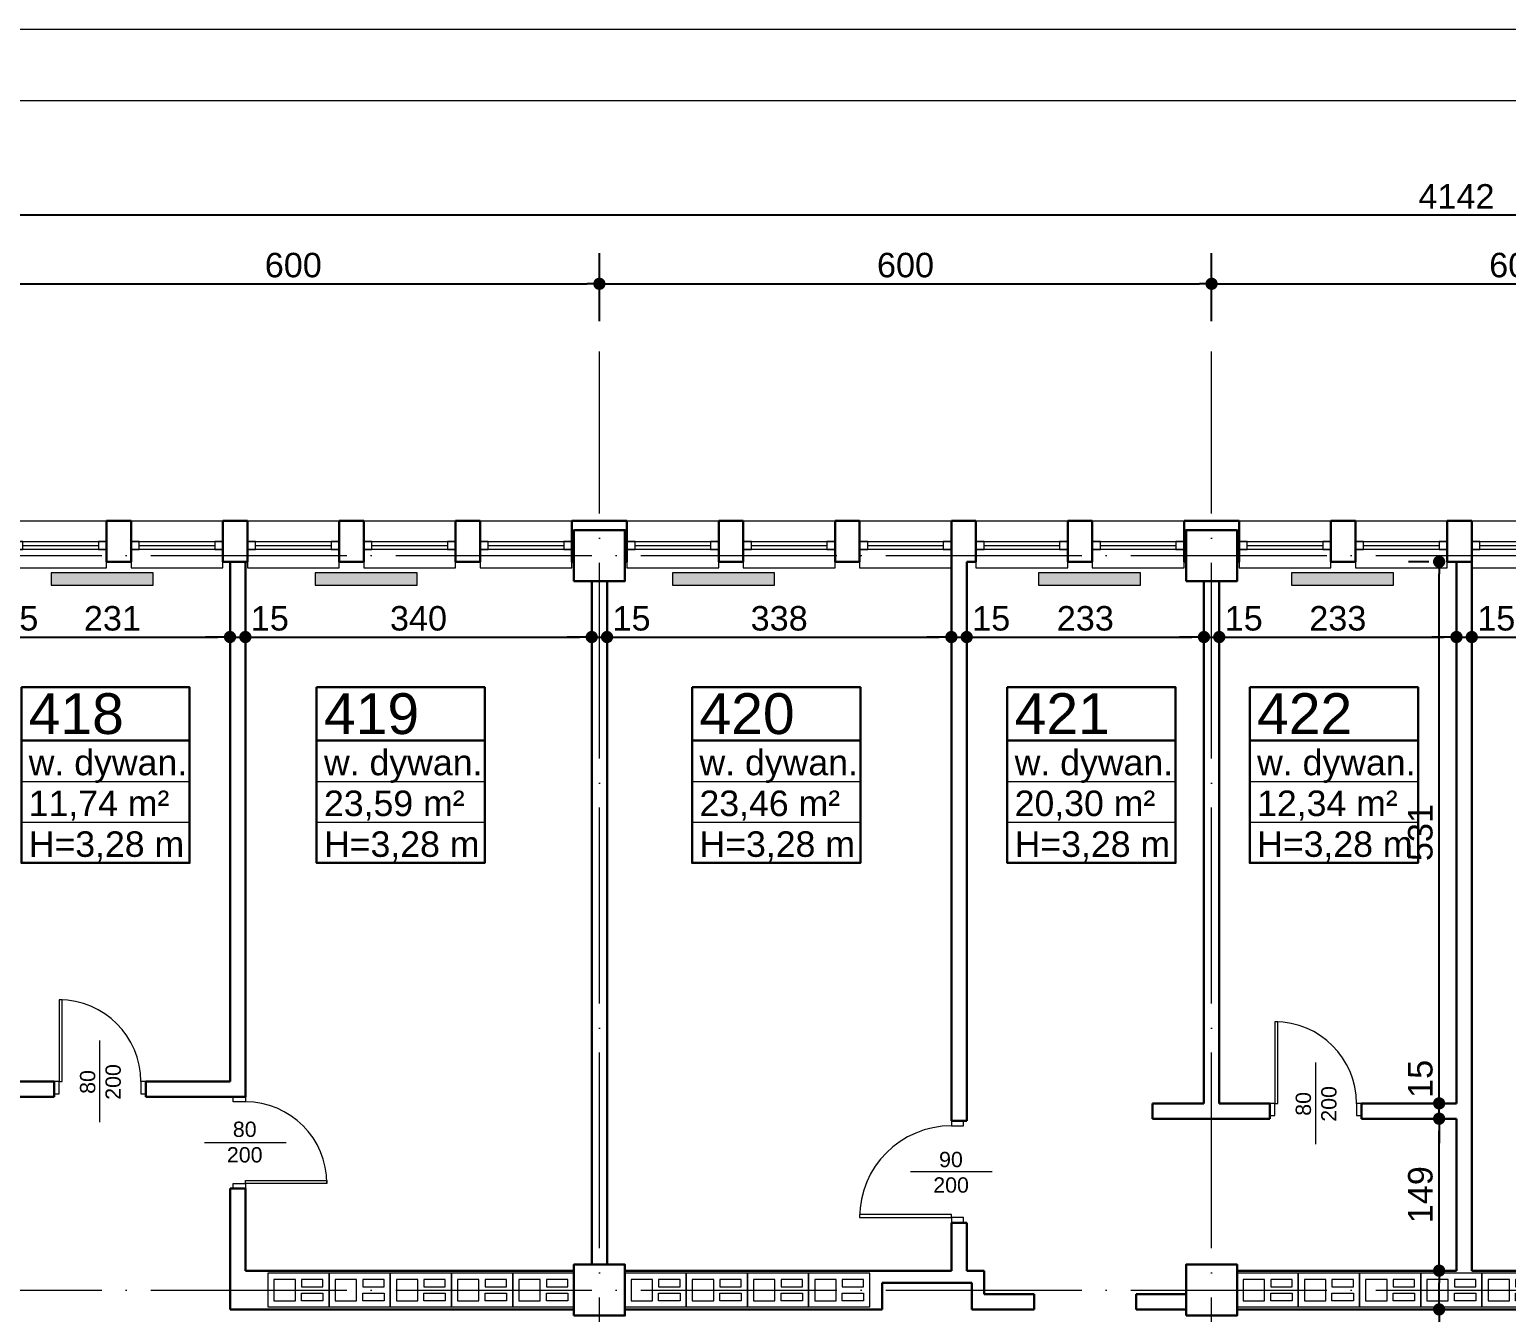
# Model space of a CAD drawing. Header units: millimetres. Extents: x 54 to 8480, y -22812 to 17434.
# Drawn here: x 2274 to 3722, y 7117 to 8374 of the extents above; entities that cross this region are included whole.
import ezdxf

# ---------------------------------------------------------------- set-up
doc = ezdxf.new("R2010")
doc.units = ezdxf.units.MM
doc.linetypes.add('ACAD_ISO04W100', pattern=[30, 24, -3, 0, -3])
doc.layers.add('grzejniki', color=104, linetype='Continuous')
doc.layers.add('TABELKI PO UWAGACH', color=5, linetype='Continuous')
for name, color, linetype, lineweight in [('osie', 132, 'ACAD_ISO04W100', 0), ('PLATFORMA', 7, 'Continuous', 0), ('STOLARKA', 97, 'Continuous', 0), ('tabelki', 151, 'Continuous', 0), ('wymiary', 150, 'Continuous', 0)]:
    doc.layers.add(name, color=color, linetype=linetype, lineweight=lineweight)
doc.styles.get("Standard").update_dxf_attribs({"font": 'arial.ttf'})
doc.dimstyles.new('ISO-25', dxfattribs={"dimtxt": 24, "dimasz": 12, "dimexe": 30, "dimexo": 30, "dimgap": 6, "dimtad": 1, "dimdec": 0, "dimtxsty": 'Standard', "dimblk": 'DOT', "dimcen": 2.5, "dimadec": 0, "dimazin": 0, "dimtfac": 1, "dimtdec": 0, "dimtmove": 0, "dimatfit": 3, "dimldrblk": 'DOT', "dimfxl": 1, "dimarcsym": 0})

# ---------------------------------------------------------------- blocks, each defined once
blk = doc.blocks.new('A$C13771EA7')
at = {"color": 132, "linetype": 'ACAD_ISO04W100', "lineweight": 0, "ltscale": 8}
for p, q in [((1231, -2874), (1231, 166)), ((1831, -2874), (1831, 166)), ((-169, -34), (4311, -34)), ((-169, -754), (4311, -754))]:
    blk.add_line(p, q, dxfattribs=at)
blk = doc.blocks.new('A$C4DC22848')
at = {"layer": 'STOLARKA', "lineweight": 0}
for p, q in [((0, 0), (90, 0)), ((8, -24), (82, -24)), ((0, -40), (0, -46)), ((90, -46), (90, -40)), ((0, -46), (90, -46))]:
    blk.add_line(p, q, dxfattribs=at)
for points in [[(0, -20), (90, -20), (90, -28), (0, -28)], [(0, -28), (8, -28), (8, -20), (0, -20)], [(82, -28), (90, -28), (90, -20), (82, -20)]]:
    blk.add_lwpolyline(points, close=True, dxfattribs=at)
blk = doc.blocks.new('A$C1D836454')
at = {"color": 82, "lineweight": 0}
for points in [[(0, -16.5), (60, -16.5), (60, 16.5), (0, 16.5)], [(6, -10.5), (27, -10.5), (27, 10.5), (6, 10.5)], [(33, 3), (54, 3), (54, 10.5), (33, 10.5)], [(33, -3), (54, -3), (54, -10.5), (33, -10.5)]]:
    blk.add_lwpolyline(points, close=True, dxfattribs=at)
blk = doc.blocks.new('_Dot')
at = {"color": 0, "linetype": 'ByBlock', "lineweight": -2}
blk.add_line((-0.5, 0), (-1, 0), dxfattribs=at)
at = {"color": 0, "linetype": 'ByBlock', "lineweight": 0, "const_width": 0.5}
blk.add_lwpolyline([(-0.25, 0, 1), (0.25, 0, 1)], format="xyb", close=True, dxfattribs=at)
blk = doc.blocks.new('*D90')
at = {"layer": 'Defpoints', "color": 0, "linetype": 'Continuous', "lineweight": 0}
for p in [(2832.6, 8125.2), (2232.6, 8058.7), (2832.6, 8058.7)]:
    blk.add_point(p, dxfattribs=at)
at = {"layer": 'wymiary', "color": 0, "linetype": 'Continuous', "lineweight": -2}
for p, q in [((2232.6, 8088.7), (2232.6, 8155.2)), ((2832.6, 8088.7), (2832.6, 8155.2)), ((2244.6, 8125.2), (2820.6, 8125.2))]:
    blk.add_line(p, q, dxfattribs=at)
at = {"layer": 'wymiary', "color": 0, "linetype": 'Continuous', "lineweight": -2, "xscale": 12, "yscale": 12, "zscale": 12, "rotation": 180}
blk.add_blockref('_Dot', (2232.6, 8125.2), dxfattribs=at)
at = {"layer": 'wymiary', "color": 0, "linetype": 'Continuous', "lineweight": -2, "xscale": 12, "yscale": 12, "zscale": 12}
blk.add_blockref('_Dot', (2832.6, 8125.2), dxfattribs=at)
at = {"layer": 'wymiary', "color": 0, "linetype": 'Continuous', "lineweight": 0, "insert": (2532.6, 8143.4), "char_height": 24, "attachment_point": 5}
blk.add_mtext('600', dxfattribs=at)
blk = doc.blocks.new('*D91')
at = {"layer": 'Defpoints', "color": 0, "linetype": 'Continuous', "lineweight": 0}
for p in [(3432.6, 8125.2), (2832.6, 8058.7), (3432.6, 8058.7)]:
    blk.add_point(p, dxfattribs=at)
at = {"layer": 'wymiary', "color": 0, "linetype": 'Continuous', "lineweight": -2}
for p, q in [((2832.6, 8088.7), (2832.6, 8155.2)), ((3432.6, 8088.7), (3432.6, 8155.2)), ((2844.6, 8125.2), (3420.6, 8125.2))]:
    blk.add_line(p, q, dxfattribs=at)
at = {"layer": 'wymiary', "color": 0, "linetype": 'Continuous', "lineweight": -2, "xscale": 12, "yscale": 12, "zscale": 12, "rotation": 180}
blk.add_blockref('_Dot', (2832.6, 8125.2), dxfattribs=at)
at = {"layer": 'wymiary', "color": 0, "linetype": 'Continuous', "lineweight": -2, "xscale": 12, "yscale": 12, "zscale": 12}
blk.add_blockref('_Dot', (3432.6, 8125.2), dxfattribs=at)
at = {"layer": 'wymiary', "color": 0, "linetype": 'Continuous', "lineweight": 0, "insert": (3132.6, 8143.4), "char_height": 24, "attachment_point": 5}
blk.add_mtext('600', dxfattribs=at)
blk = doc.blocks.new('*D92')
at = {"layer": 'Defpoints', "color": 0, "linetype": 'Continuous', "lineweight": 0}
for p in [(4032.6, 8125.2), (3432.6, 8058.7), (4032.6, 8058.7)]:
    blk.add_point(p, dxfattribs=at)
at = {"layer": 'wymiary', "color": 0, "linetype": 'Continuous', "lineweight": -2}
for p, q in [((3432.6, 8088.7), (3432.6, 8155.2)), ((4032.6, 8088.7), (4032.6, 8155.2)), ((3444.6, 8125.2), (4020.6, 8125.2))]:
    blk.add_line(p, q, dxfattribs=at)
at = {"layer": 'wymiary', "color": 0, "linetype": 'Continuous', "lineweight": -2, "xscale": 12, "yscale": 12, "zscale": 12, "rotation": 180}
blk.add_blockref('_Dot', (3432.6, 8125.2), dxfattribs=at)
at = {"layer": 'wymiary', "color": 0, "linetype": 'Continuous', "lineweight": -2, "xscale": 12, "yscale": 12, "zscale": 12}
blk.add_blockref('_Dot', (4032.6, 8125.2), dxfattribs=at)
at = {"layer": 'wymiary', "color": 0, "linetype": 'Continuous', "lineweight": 0, "insert": (3732.6, 8143.4), "char_height": 24, "attachment_point": 5}
blk.add_mtext('600', dxfattribs=at)
blk = doc.blocks.new('*D87')
at = {"layer": 'Defpoints', "color": 0, "linetype": 'Continuous', "lineweight": 0}
for p in [(5743.6, 8192.8), (1601.6, 7892.7), (5743.6, 7892.7)]:
    blk.add_point(p, dxfattribs=at)
at = {"layer": 'wymiary', "color": 0, "linetype": 'Continuous', "lineweight": -2}
for p, q in [((1601.6, 7922.7), (1601.6, 8222.8)), ((5743.6, 7922.7), (5743.6, 8222.8)), ((1613.6, 8192.8), (5731.6, 8192.8))]:
    blk.add_line(p, q, dxfattribs=at)
at = {"layer": 'wymiary', "color": 0, "linetype": 'Continuous', "lineweight": -2, "xscale": 12, "yscale": 12, "zscale": 12, "rotation": 180}
blk.add_blockref('_Dot', (1601.6, 8192.8), dxfattribs=at)
at = {"layer": 'wymiary', "color": 0, "linetype": 'Continuous', "lineweight": -2, "xscale": 12, "yscale": 12, "zscale": 12}
blk.add_blockref('_Dot', (5743.6, 8192.8), dxfattribs=at)
at = {"layer": 'wymiary', "color": 0, "linetype": 'Continuous', "lineweight": 0, "insert": (3672.6, 8210.9), "char_height": 24, "attachment_point": 5}
blk.add_mtext('4142', dxfattribs=at)
blk = doc.blocks.new('*D328')
at = {"layer": 'Defpoints', "color": 0, "linetype": 'Continuous', "lineweight": 0}
for p in [(2225.1, 7833.7), (2240.1, 7833.7), (2240.1, 7778.9)]:
    blk.add_point(p, dxfattribs=at)
at = {"layer": 'wymiary', "color": 0, "linetype": 'Continuous', "lineweight": -2}
for p, q in [((2225.1, 7803.7), (2225.1, 7748.9)), ((2240.1, 7803.7), (2240.1, 7748.9)), ((2213.1, 7778.9), (2201.1, 7778.9)), ((2225.1, 7778.9), (2240.1, 7778.9)), ((2252.1, 7778.9), (2264.1, 7778.9))]:
    blk.add_line(p, q, dxfattribs=at)
at = {"layer": 'wymiary', "color": 0, "linetype": 'Continuous', "lineweight": -2, "xscale": 12, "yscale": 12, "zscale": 12}
blk.add_blockref('_Dot', (2225.1, 7778.9), dxfattribs=at)
at = {"layer": 'wymiary', "color": 0, "linetype": 'Continuous', "lineweight": -2, "xscale": 12, "yscale": 12, "zscale": 12, "rotation": 180}
blk.add_blockref('_Dot', (2240.1, 7778.9), dxfattribs=at)
at = {"layer": 'wymiary', "color": 0, "linetype": 'Continuous', "lineweight": 0, "insert": (2264.1, 7797.1), "char_height": 24, "attachment_point": 5}
blk.add_mtext('15', dxfattribs=at)
blk = doc.blocks.new('*D329')
at = {"layer": 'Defpoints', "color": 0, "linetype": 'Continuous', "lineweight": 0}
for p in [(2470.6, 7852.7), (2240.1, 7833.7), (2470.6, 7778.9)]:
    blk.add_point(p, dxfattribs=at)
at = {"layer": 'wymiary', "color": 0, "linetype": 'Continuous', "lineweight": -2}
for p, q in [((2470.6, 7822.7), (2470.6, 7748.9)), ((2240.1, 7803.7), (2240.1, 7748.9)), ((2252.1, 7778.9), (2458.6, 7778.9))]:
    blk.add_line(p, q, dxfattribs=at)
at = {"layer": 'wymiary', "color": 0, "linetype": 'Continuous', "lineweight": -2, "xscale": 12, "yscale": 12, "zscale": 12, "rotation": 180}
blk.add_blockref('_Dot', (2240.1, 7778.9), dxfattribs=at)
at = {"layer": 'wymiary', "color": 0, "linetype": 'Continuous', "lineweight": -2, "xscale": 12, "yscale": 12, "zscale": 12}
blk.add_blockref('_Dot', (2470.6, 7778.9), dxfattribs=at)
at = {"layer": 'wymiary', "color": 0, "linetype": 'Continuous', "lineweight": 0, "insert": (2355.3, 7797.1), "char_height": 24, "attachment_point": 5}
blk.add_mtext('231', dxfattribs=at)
blk = doc.blocks.new('*D330')
at = {"layer": 'Defpoints', "color": 0, "linetype": 'Continuous', "lineweight": 0}
for p in [(2470.6, 7852.7), (2485.6, 7852.7), (2485.6, 7778.9)]:
    blk.add_point(p, dxfattribs=at)
at = {"layer": 'wymiary', "color": 0, "linetype": 'Continuous', "lineweight": -2}
for p, q in [((2470.6, 7822.7), (2470.6, 7748.9)), ((2485.6, 7822.7), (2485.6, 7748.9)), ((2458.6, 7778.9), (2446.6, 7778.9)), ((2470.6, 7778.9), (2485.6, 7778.9)), ((2497.6, 7778.9), (2509.6, 7778.9))]:
    blk.add_line(p, q, dxfattribs=at)
at = {"layer": 'wymiary', "color": 0, "linetype": 'Continuous', "lineweight": -2, "xscale": 12, "yscale": 12, "zscale": 12}
blk.add_blockref('_Dot', (2470.6, 7778.9), dxfattribs=at)
at = {"layer": 'wymiary', "color": 0, "linetype": 'Continuous', "lineweight": -2, "xscale": 12, "yscale": 12, "zscale": 12, "rotation": 180}
blk.add_blockref('_Dot', (2485.6, 7778.9), dxfattribs=at)
at = {"layer": 'wymiary', "color": 0, "linetype": 'Continuous', "lineweight": 0, "insert": (2509.6, 7797.1), "char_height": 24, "attachment_point": 5}
blk.add_mtext('15', dxfattribs=at)
blk = doc.blocks.new('*D331')
at = {"layer": 'Defpoints', "color": 0, "linetype": 'Continuous', "lineweight": 0}
for p in [(2485.6, 7852.7), (2825.1, 7833.7), (2825.1, 7778.9)]:
    blk.add_point(p, dxfattribs=at)
at = {"layer": 'wymiary', "color": 0, "linetype": 'Continuous', "lineweight": -2}
for p, q in [((2485.6, 7822.7), (2485.6, 7748.9)), ((2825.1, 7803.7), (2825.1, 7748.9)), ((2497.6, 7778.9), (2813.1, 7778.9))]:
    blk.add_line(p, q, dxfattribs=at)
at = {"layer": 'wymiary', "color": 0, "linetype": 'Continuous', "lineweight": -2, "xscale": 12, "yscale": 12, "zscale": 12, "rotation": 180}
blk.add_blockref('_Dot', (2485.6, 7778.9), dxfattribs=at)
at = {"layer": 'wymiary', "color": 0, "linetype": 'Continuous', "lineweight": -2, "xscale": 12, "yscale": 12, "zscale": 12}
blk.add_blockref('_Dot', (2825.1, 7778.9), dxfattribs=at)
at = {"layer": 'wymiary', "color": 0, "linetype": 'Continuous', "lineweight": 0, "insert": (2655.3, 7797.1), "char_height": 24, "attachment_point": 5}
blk.add_mtext('340', dxfattribs=at)
blk = doc.blocks.new('*D332')
at = {"layer": 'Defpoints', "color": 0, "linetype": 'Continuous', "lineweight": 0}
for p in [(2825.1, 7833.7), (2840.1, 7833.7), (2840.1, 7778.9)]:
    blk.add_point(p, dxfattribs=at)
at = {"layer": 'wymiary', "color": 0, "linetype": 'Continuous', "lineweight": -2}
for p, q in [((2825.1, 7803.7), (2825.1, 7748.9)), ((2840.1, 7803.7), (2840.1, 7748.9)), ((2813.1, 7778.9), (2801.1, 7778.9)), ((2825.1, 7778.9), (2840.1, 7778.9)), ((2852.1, 7778.9), (2864.1, 7778.9))]:
    blk.add_line(p, q, dxfattribs=at)
at = {"layer": 'wymiary', "color": 0, "linetype": 'Continuous', "lineweight": -2, "xscale": 12, "yscale": 12, "zscale": 12}
blk.add_blockref('_Dot', (2825.1, 7778.9), dxfattribs=at)
at = {"layer": 'wymiary', "color": 0, "linetype": 'Continuous', "lineweight": -2, "xscale": 12, "yscale": 12, "zscale": 12, "rotation": 180}
blk.add_blockref('_Dot', (2840.1, 7778.9), dxfattribs=at)
at = {"layer": 'wymiary', "color": 0, "linetype": 'Continuous', "lineweight": 0, "insert": (2864.1, 7797.1), "char_height": 24, "attachment_point": 5}
blk.add_mtext('15', dxfattribs=at)
blk = doc.blocks.new('*D333')
at = {"layer": 'Defpoints', "color": 0, "linetype": 'Continuous', "lineweight": 0}
for p in [(3177.6, 7846.7), (2840.1, 7833.7), (3177.6, 7778.9)]:
    blk.add_point(p, dxfattribs=at)
at = {"layer": 'wymiary', "color": 0, "linetype": 'Continuous', "lineweight": -2}
for p, q in [((3177.6, 7816.7), (3177.6, 7748.9)), ((2840.1, 7803.7), (2840.1, 7748.9)), ((2852.1, 7778.9), (3165.6, 7778.9))]:
    blk.add_line(p, q, dxfattribs=at)
at = {"layer": 'wymiary', "color": 0, "linetype": 'Continuous', "lineweight": -2, "xscale": 12, "yscale": 12, "zscale": 12, "rotation": 180}
blk.add_blockref('_Dot', (2840.1, 7778.9), dxfattribs=at)
at = {"layer": 'wymiary', "color": 0, "linetype": 'Continuous', "lineweight": -2, "xscale": 12, "yscale": 12, "zscale": 12}
blk.add_blockref('_Dot', (3177.6, 7778.9), dxfattribs=at)
at = {"layer": 'wymiary', "color": 0, "linetype": 'Continuous', "lineweight": 0, "insert": (3008.8, 7797.1), "char_height": 24, "attachment_point": 5}
blk.add_mtext('338', dxfattribs=at)
blk = doc.blocks.new('*D334')
at = {"layer": 'Defpoints', "color": 0, "linetype": 'Continuous', "lineweight": 0}
for p in [(3177.6, 7846.7), (3192.6, 7852.7), (3192.6, 7778.9)]:
    blk.add_point(p, dxfattribs=at)
at = {"layer": 'wymiary', "color": 0, "linetype": 'Continuous', "lineweight": -2}
for p, q in [((3177.6, 7816.7), (3177.6, 7748.9)), ((3192.6, 7822.7), (3192.6, 7748.9)), ((3165.6, 7778.9), (3153.6, 7778.9)), ((3177.6, 7778.9), (3192.6, 7778.9)), ((3204.6, 7778.9), (3216.6, 7778.9))]:
    blk.add_line(p, q, dxfattribs=at)
at = {"layer": 'wymiary', "color": 0, "linetype": 'Continuous', "lineweight": -2, "xscale": 12, "yscale": 12, "zscale": 12}
blk.add_blockref('_Dot', (3177.6, 7778.9), dxfattribs=at)
at = {"layer": 'wymiary', "color": 0, "linetype": 'Continuous', "lineweight": -2, "xscale": 12, "yscale": 12, "zscale": 12, "rotation": 180}
blk.add_blockref('_Dot', (3192.6, 7778.9), dxfattribs=at)
at = {"layer": 'wymiary', "color": 0, "linetype": 'Continuous', "lineweight": 0, "insert": (3216.6, 7797.1), "char_height": 24, "attachment_point": 5}
blk.add_mtext('15', dxfattribs=at)
blk = doc.blocks.new('*D335')
at = {"layer": 'Defpoints', "color": 0, "linetype": 'Continuous', "lineweight": 0}
for p in [(3192.6, 7852.7), (3425.1, 7833.7), (3425.1, 7778.9)]:
    blk.add_point(p, dxfattribs=at)
at = {"layer": 'wymiary', "color": 0, "linetype": 'Continuous', "lineweight": -2}
for p, q in [((3192.6, 7822.7), (3192.6, 7748.9)), ((3425.1, 7803.7), (3425.1, 7748.9)), ((3204.6, 7778.9), (3413.1, 7778.9))]:
    blk.add_line(p, q, dxfattribs=at)
at = {"layer": 'wymiary', "color": 0, "linetype": 'Continuous', "lineweight": -2, "xscale": 12, "yscale": 12, "zscale": 12, "rotation": 180}
blk.add_blockref('_Dot', (3192.6, 7778.9), dxfattribs=at)
at = {"layer": 'wymiary', "color": 0, "linetype": 'Continuous', "lineweight": -2, "xscale": 12, "yscale": 12, "zscale": 12}
blk.add_blockref('_Dot', (3425.1, 7778.9), dxfattribs=at)
at = {"layer": 'wymiary', "color": 0, "linetype": 'Continuous', "lineweight": 0, "insert": (3308.8, 7797.1), "char_height": 24, "attachment_point": 5}
blk.add_mtext('233', dxfattribs=at)
blk = doc.blocks.new('*D336')
at = {"layer": 'Defpoints', "color": 0, "linetype": 'Continuous', "lineweight": 0}
for p in [(3425.1, 7833.7), (3440.1, 7833.7), (3440.1, 7778.9)]:
    blk.add_point(p, dxfattribs=at)
at = {"layer": 'wymiary', "color": 0, "linetype": 'Continuous', "lineweight": -2}
for p, q in [((3425.1, 7803.7), (3425.1, 7748.9)), ((3440.1, 7803.7), (3440.1, 7748.9)), ((3413.1, 7778.9), (3401.1, 7778.9)), ((3425.1, 7778.9), (3440.1, 7778.9)), ((3452.1, 7778.9), (3464.1, 7778.9))]:
    blk.add_line(p, q, dxfattribs=at)
at = {"layer": 'wymiary', "color": 0, "linetype": 'Continuous', "lineweight": -2, "xscale": 12, "yscale": 12, "zscale": 12}
blk.add_blockref('_Dot', (3425.1, 7778.9), dxfattribs=at)
at = {"layer": 'wymiary', "color": 0, "linetype": 'Continuous', "lineweight": -2, "xscale": 12, "yscale": 12, "zscale": 12, "rotation": 180}
blk.add_blockref('_Dot', (3440.1, 7778.9), dxfattribs=at)
at = {"layer": 'wymiary', "color": 0, "linetype": 'Continuous', "lineweight": 0, "insert": (3464.1, 7797.1), "char_height": 24, "attachment_point": 5}
blk.add_mtext('15', dxfattribs=at)
blk = doc.blocks.new('*D337')
at = {"layer": 'Defpoints', "color": 0, "linetype": 'Continuous', "lineweight": 0}
for p in [(3672.6, 7852.7), (3440.1, 7833.7), (3672.6, 7778.9)]:
    blk.add_point(p, dxfattribs=at)
at = {"layer": 'wymiary', "color": 0, "linetype": 'Continuous', "lineweight": -2}
for p, q in [((3672.6, 7822.7), (3672.6, 7748.9)), ((3440.1, 7803.7), (3440.1, 7748.9)), ((3452.1, 7778.9), (3660.6, 7778.9))]:
    blk.add_line(p, q, dxfattribs=at)
at = {"layer": 'wymiary', "color": 0, "linetype": 'Continuous', "lineweight": -2, "xscale": 12, "yscale": 12, "zscale": 12, "rotation": 180}
blk.add_blockref('_Dot', (3440.1, 7778.9), dxfattribs=at)
at = {"layer": 'wymiary', "color": 0, "linetype": 'Continuous', "lineweight": -2, "xscale": 12, "yscale": 12, "zscale": 12}
blk.add_blockref('_Dot', (3672.6, 7778.9), dxfattribs=at)
at = {"layer": 'wymiary', "color": 0, "linetype": 'Continuous', "lineweight": 0, "insert": (3556.3, 7797.1), "char_height": 24, "attachment_point": 5}
blk.add_mtext('233', dxfattribs=at)
blk = doc.blocks.new('*D338')
at = {"layer": 'Defpoints', "color": 0, "linetype": 'Continuous', "lineweight": 0}
for p in [(3672.6, 7852.7), (3687.6, 7852.7), (3687.6, 7778.9)]:
    blk.add_point(p, dxfattribs=at)
at = {"layer": 'wymiary', "color": 0, "linetype": 'Continuous', "lineweight": -2}
for p, q in [((3672.6, 7822.7), (3672.6, 7748.9)), ((3687.6, 7822.7), (3687.6, 7748.9)), ((3660.6, 7778.9), (3648.6, 7778.9)), ((3672.6, 7778.9), (3687.6, 7778.9)), ((3699.6, 7778.9), (3711.6, 7778.9))]:
    blk.add_line(p, q, dxfattribs=at)
at = {"layer": 'wymiary', "color": 0, "linetype": 'Continuous', "lineweight": -2, "xscale": 12, "yscale": 12, "zscale": 12}
blk.add_blockref('_Dot', (3672.6, 7778.9), dxfattribs=at)
at = {"layer": 'wymiary', "color": 0, "linetype": 'Continuous', "lineweight": -2, "xscale": 12, "yscale": 12, "zscale": 12, "rotation": 180}
blk.add_blockref('_Dot', (3687.6, 7778.9), dxfattribs=at)
at = {"layer": 'wymiary', "color": 0, "linetype": 'Continuous', "lineweight": 0, "insert": (3711.6, 7797.1), "char_height": 24, "attachment_point": 5}
blk.add_mtext('15', dxfattribs=at)
blk = doc.blocks.new('*D339')
at = {"layer": 'Defpoints', "color": 0, "linetype": 'Continuous', "lineweight": 0}
for p in [(3687.6, 7852.7), (4018.6, 7833.7), (4018.6, 7778.9)]:
    blk.add_point(p, dxfattribs=at)
at = {"layer": 'wymiary', "color": 0, "linetype": 'Continuous', "lineweight": -2}
for p, q in [((3687.6, 7822.7), (3687.6, 7748.9)), ((4018.6, 7803.7), (4018.6, 7748.9)), ((3699.6, 7778.9), (4006.6, 7778.9))]:
    blk.add_line(p, q, dxfattribs=at)
at = {"layer": 'wymiary', "color": 0, "linetype": 'Continuous', "lineweight": -2, "xscale": 12, "yscale": 12, "zscale": 12, "rotation": 180}
blk.add_blockref('_Dot', (3687.6, 7778.9), dxfattribs=at)
at = {"layer": 'wymiary', "color": 0, "linetype": 'Continuous', "lineweight": -2, "xscale": 12, "yscale": 12, "zscale": 12}
blk.add_blockref('_Dot', (4018.6, 7778.9), dxfattribs=at)
at = {"layer": 'wymiary', "color": 0, "linetype": 'Continuous', "lineweight": 0, "insert": (3853.1, 7797.1), "char_height": 24, "attachment_point": 5}
blk.add_mtext('331', dxfattribs=at)
blk = doc.blocks.new('*D502')
at = {"layer": 'Defpoints', "color": 0, "linetype": 'Continuous', "lineweight": 0}
for p in [(3655.6, 7119.7), (3655.6, 7119.7), (3696.6, 6908.7)]:
    blk.add_point(p, dxfattribs=at)
at = {"layer": 'wymiary', "color": 0, "linetype": 'Continuous', "lineweight": -2}
for p, q in [((3655.6, 6920.7), (3655.6, 7107.7)), ((3666.6, 6908.7), (3625.6, 6908.7))]:
    blk.add_line(p, q, dxfattribs=at)
at = {"layer": 'wymiary', "color": 0, "linetype": 'Continuous', "lineweight": -2, "xscale": 12, "yscale": 12, "zscale": 12}
for p, rotation in [((3655.6, 7119.7), 90), ((3655.6, 6908.7), 270)]:
    blk.add_blockref('_Dot', p, dxfattribs=dict(at, rotation=rotation))
at = {"layer": 'wymiary', "color": 0, "linetype": 'Continuous', "lineweight": 0, "insert": (3637.5, 7014.2), "char_height": 24, "attachment_point": 5, "rotation": 90}
blk.add_mtext('211', dxfattribs=at)
blk = doc.blocks.new('*D503')
at = {"layer": 'Defpoints', "color": 0, "linetype": 'Continuous', "lineweight": 0}
for p in [(3655.6, 7157.7), (3655.6, 7157.7), (3655.6, 7119.7)]:
    blk.add_point(p, dxfattribs=at)
at = {"layer": 'wymiary', "color": 0, "linetype": 'Continuous', "lineweight": -2}
blk.add_line((3655.6, 7131.7), (3655.6, 7145.7), dxfattribs=at)
at = {"layer": 'wymiary', "color": 0, "linetype": 'Continuous', "lineweight": -2, "xscale": 12, "yscale": 12, "zscale": 12}
for p, rotation in [((3655.6, 7157.7), 90), ((3655.6, 7119.7), 270)]:
    blk.add_blockref('_Dot', p, dxfattribs=dict(at, rotation=rotation))
at = {"layer": 'wymiary', "color": 0, "linetype": 'Continuous', "lineweight": 0, "insert": (3637.3, 7088.8), "char_height": 24, "attachment_point": 5, "rotation": 90}
blk.add_mtext('38', dxfattribs=at)
blk = doc.blocks.new('*D504')
at = {"layer": 'Defpoints', "color": 0, "linetype": 'Continuous', "lineweight": 0}
for p in [(3655.6, 7852.7), (3675.6, 7852.7), (3655.6, 7321.7)]:
    blk.add_point(p, dxfattribs=at)
at = {"layer": 'wymiary', "color": 0, "linetype": 'Continuous', "lineweight": -2}
for p, q in [((3645.6, 7852.7), (3625.6, 7852.7)), ((3655.6, 7333.7), (3655.6, 7840.7))]:
    blk.add_line(p, q, dxfattribs=at)
at = {"layer": 'wymiary', "color": 0, "linetype": 'Continuous', "lineweight": -2, "xscale": 12, "yscale": 12, "zscale": 12}
for p, rotation in [((3655.6, 7852.7), 90), ((3655.6, 7321.7), 270)]:
    blk.add_blockref('_Dot', p, dxfattribs=dict(at, rotation=rotation))
at = {"layer": 'wymiary', "color": 0, "linetype": 'Continuous', "lineweight": 0, "insert": (3637.3, 7587.2), "char_height": 24, "attachment_point": 5, "rotation": 90}
blk.add_mtext('531', dxfattribs=at)
blk = doc.blocks.new('*D665')
at = {"layer": 'Defpoints', "color": 0, "linetype": 'Continuous', "lineweight": 0}
for p in [(3655.6, 7306.7), (3672.6, 7306.7), (3672.6, 7157.7)]:
    blk.add_point(p, dxfattribs=at)
at = {"layer": 'wymiary', "color": 0, "linetype": 'Continuous', "lineweight": -2}
for p, q in [((3642.6, 7306.7), (3625.6, 7306.7)), ((3655.6, 7169.7), (3655.6, 7294.7)), ((3642.6, 7157.7), (3625.6, 7157.7))]:
    blk.add_line(p, q, dxfattribs=at)
at = {"layer": 'wymiary', "color": 0, "linetype": 'Continuous', "lineweight": -2, "xscale": 12, "yscale": 12, "zscale": 12}
for p, rotation in [((3655.6, 7306.7), 90), ((3655.6, 7157.7), 270)]:
    blk.add_blockref('_Dot', p, dxfattribs=dict(at, rotation=rotation))
at = {"layer": 'wymiary', "color": 0, "linetype": 'Continuous', "lineweight": 0, "insert": (3637.3, 7232.2), "char_height": 24, "attachment_point": 5, "rotation": 90}
blk.add_mtext('149', dxfattribs=at)
blk = doc.blocks.new('*D666')
at = {"layer": 'Defpoints', "color": 0, "linetype": 'Continuous', "lineweight": 0}
for p in [(3655.6, 7321.7), (3672.6, 7321.7), (3672.6, 7306.7)]:
    blk.add_point(p, dxfattribs=at)
at = {"layer": 'wymiary', "color": 0, "linetype": 'Continuous', "lineweight": -2}
for p, q in [((3655.6, 7333.7), (3655.6, 7345.7)), ((3642.6, 7321.7), (3625.6, 7321.7)), ((3655.6, 7306.7), (3655.6, 7321.7)), ((3642.6, 7306.7), (3625.6, 7306.7)), ((3655.6, 7294.7), (3655.6, 7282.7))]:
    blk.add_line(p, q, dxfattribs=at)
at = {"layer": 'wymiary', "color": 0, "linetype": 'Continuous', "lineweight": -2, "xscale": 12, "yscale": 12, "zscale": 12}
for p, rotation in [((3655.6, 7321.7), 270), ((3655.6, 7306.7), 90)]:
    blk.add_blockref('_Dot', p, dxfattribs=dict(at, rotation=rotation))
at = {"layer": 'wymiary', "color": 0, "linetype": 'Continuous', "lineweight": 0, "insert": (3637.3, 7345.7), "char_height": 24, "attachment_point": 5, "rotation": 90}
blk.add_mtext('15', dxfattribs=at)
blk = doc.blocks.new('A$C508466D2')
at = {"layer": 'grzejniki', "linetype": 'Continuous', "lineweight": 0}
blk.add_hatch(color=256, dxfattribs=at).paths.add_polyline_path([(-50, -12), (50, -12), (50, 0), (-50, 0)])
blk.add_lwpolyline([(-50, -12), (50, -12), (50, 0), (-50, 0)], close=True, dxfattribs=at)

msp = doc.modelspace()

# ---------------------------------------------------------------- linework, layer by layer
at = {"lineweight": 30}
for p, q in [((2349.6, 7852.7), (2349.6, 7892.7)), ((2349.6, 7892.7), (2373.6, 7892.7)), ((2373.6, 7852.7), (2373.6, 7892.7)), ((2463.6, 7892.7), (2487.6, 7892.7)), ((2463.6, 7852.7), (2463.6, 7892.7)), ((2487.6, 7852.7), (2487.6, 7892.7)), ((2577.6, 7892.7), (2601.6, 7892.7)), ((2577.6, 7852.7), (2577.6, 7892.7)), ((2601.6, 7852.7), (2601.6, 7892.7)), ((2691.6, 7892.7), (2715.6, 7892.7)), ((2691.6, 7852.7), (2691.6, 7892.7)), ((2715.6, 7852.7), (2715.6, 7892.7)), ((2805.6, 7852.7), (2805.6, 7892.7)), ((2805.6, 7892.7), (2859.6, 7892.7)), ((2859.6, 7852.7), (2859.6, 7892.7)), ((2949.6, 7852.7), (2949.6, 7892.7)), ((2949.6, 7892.7), (2973.6, 7892.7)), ((2973.6, 7852.7), (2973.6, 7892.7)), ((3063.6, 7892.7), (3087.6, 7892.7)), ((3063.6, 7852.7), (3063.6, 7892.7)), ((3087.6, 7852.7), (3087.6, 7892.7)), ((3177.6, 7892.7), (3201.6, 7892.7)), ((3177.6, 7852.7), (3177.6, 7892.7)), ((3201.6, 7852.7), (3201.6, 7892.7)), ((3291.6, 7892.7), (3315.6, 7892.7)), ((3291.6, 7852.7), (3291.6, 7892.7)), ((3315.6, 7852.7), (3315.6, 7892.7)), ((3405.6, 7852.7), (3405.6, 7892.7)), ((3405.6, 7892.7), (3459.6, 7892.7)), ((3459.6, 7852.7), (3459.6, 7892.7)), ((3549.6, 7852.7), (3549.6, 7892.7)), ((3549.6, 7892.7), (3573.6, 7892.7)), ((3573.6, 7852.7), (3573.6, 7892.7)), ((3663.6, 7892.7), (3687.6, 7892.7)), ((3663.6, 7852.7), (3663.6, 7892.7)), ((3687.6, 7852.7), (3687.6, 7892.7)), ((2349.6, 7852.7), (2373.6, 7852.7)), ((2463.6, 7852.7), (2487.6, 7852.7)), ((2470.6, 7343.2), (2470.6, 7852.7)), ((2485.6, 7328.2), (2485.6, 7852.7)), ((2577.6, 7852.7), (2601.6, 7852.7)), ((2691.6, 7852.7), (2715.6, 7852.7)), ((2805.6, 7852.7), (2807.6, 7852.7)), ((2859.6, 7852.7), (2857.6, 7852.7)), ((2949.6, 7852.7), (2973.6, 7852.7)), ((3063.6, 7852.7), (3087.6, 7852.7)), ((3177.6, 7304.7), (3177.6, 7852.7)), ((3192.6, 7852.7), (3201.6, 7852.7)), ((3192.6, 7304.7), (3192.6, 7852.7)), ((3291.6, 7852.7), (3315.6, 7852.7)), ((3405.6, 7852.7), (3407.6, 7852.7)), ((3459.6, 7852.7), (3457.6, 7852.7)), ((3549.6, 7852.7), (3573.6, 7852.7)), ((3663.6, 7852.7), (3687.6, 7852.7)), ((3672.6, 7321.7), (3672.6, 7852.7)), ((3687.6, 7157.7), (3687.6, 7852.7)), ((2825.1, 7163.7), (2825.1, 7833.7)), ((2840.1, 7163.7), (2840.1, 7833.7)), ((3425.1, 7321.7), (3425.1, 7833.7)), ((3440.1, 7321.7), (3440.1, 7833.7)), ((2298.1, 7343.2), (2240.1, 7343.2)), ((2298.1, 7328.2), (2298.1, 7343.2)), ((2470.6, 7343.2), (2388.1, 7343.2)), ((2388.1, 7328.2), (2388.1, 7343.2)), ((2298.1, 7328.2), (2175.6, 7328.2)), ((2485.6, 7328.2), (2388.1, 7328.2)), ((3374.6, 7321.7), (3425.1, 7321.7)), ((3374.6, 7306.7), (3374.6, 7321.7)), ((3440.1, 7321.7), (3489.6, 7321.7)), ((3489.6, 7321.7), (3489.6, 7306.7)), ((3579.6, 7321.7), (3579.6, 7306.7)), ((3579.6, 7321.7), (3672.6, 7321.7)), ((3192.6, 7304.7), (3177.6, 7304.7)), ((3374.6, 7306.7), (3489.6, 7306.7)), ((3579.6, 7306.7), (3672.6, 7306.7)), ((3672.6, 7157.7), (3672.6, 7306.7)), ((2470.6, 7119.7), (2470.6, 7238.2)), ((2485.6, 7238.2), (2470.6, 7238.2)), ((2485.6, 7157.7), (2485.6, 7238.2)), ((3177.6, 7157.7), (3177.6, 7204.7)), ((3192.6, 7204.7), (3177.6, 7204.7)), ((3192.6, 7157.7), (3192.6, 7204.7)), ((2807.6, 7157.7), (2485.6, 7157.7)), ((2857.6, 7157.7), (3177.6, 7157.7)), ((3209.6, 7157.7), (3192.6, 7157.7)), ((3209.6, 7134.7), (3209.6, 7157.7)), ((3672.6, 7157.7), (3457.6, 7157.7)), ((3757.6, 7157.7), (3687.6, 7157.7)), ((3109.6, 7119.7), (3109.6, 7145.7)), ((3109.6, 7145.7), (3197.6, 7145.7)), ((3197.6, 7119.7), (3197.6, 7145.7)), ((3209.6, 7134.7), (3258.6, 7134.7)), ((3258.6, 7134.7), (3258.6, 7119.7)), ((3358.6, 7134.7), (3358.6, 7119.7)), ((3358.6, 7134.7), (3407.6, 7134.7)), ((2807.6, 7119.7), (2470.6, 7119.7)), ((2857.6, 7119.7), (3109.6, 7119.7)), ((3197.6, 7119.7), (3258.6, 7119.7)), ((3358.6, 7119.7), (3407.6, 7119.7)), ((3780.1, 7119.7), (3457.6, 7119.7))]:
    msp.add_line(p, q, dxfattribs=at)
for points in [[(2807.6, 7833.7), (2857.6, 7833.7), (2857.6, 7883.7), (2807.6, 7883.7)], [(3407.6, 7833.7), (3457.6, 7833.7), (3457.6, 7883.7), (3407.6, 7883.7)], [(2807.6, 7113.7), (2857.6, 7113.7), (2857.6, 7163.7), (2807.6, 7163.7)], [(3407.6, 7113.7), (3457.6, 7113.7), (3457.6, 7163.7), (3407.6, 7163.7)]]:
    msp.add_lwpolyline(points, close=True, dxfattribs=at)
at = {"layer": 'PLATFORMA', "color": 7, "lineweight": 0}
for points in [[(917.8, 4639.5), (7011.6, 4639.5), (7011.6, 8374.5), (917.8, 8374.5)], [(1301.6, 4709.5), (6941.6, 4709.5), (6941.6, 8304.5), (1301.6, 8304.5)]]:
    msp.add_lwpolyline(points, close=True, dxfattribs=at)
at = {"layer": 'STOLARKA', "lineweight": 0}
for p, q in [((2343.1, 7303.2), (2343.1, 7383.2)), ((3534.6, 7281.7), (3534.6, 7361.7)), ((2445.6, 7283.2), (2525.6, 7283.2)), ((3217.6, 7254.7), (3137.6, 7254.7))]:
    msp.add_line(p, q, dxfattribs=at)
for points in [[(2303.1, 7343.2), (2306.1, 7343.2), (2306.1, 7423.2), (2303.1, 7423.2)], [(3494.6, 7321.7), (3497.6, 7321.7), (3497.6, 7401.7), (3494.6, 7401.7)], [(2298.1, 7331.2), (2303.1, 7331.2), (2303.1, 7343.2), (2298.1, 7343.2)], [(2383.1, 7331.2), (2388.1, 7331.2), (2388.1, 7343.2), (2383.1, 7343.2)], [(2473.6, 7323.2), (2473.6, 7328.2), (2485.6, 7328.2), (2485.6, 7323.2)], [(3489.6, 7309.7), (3494.6, 7309.7), (3494.6, 7321.7), (3489.6, 7321.7)], [(3574.6, 7309.7), (3579.6, 7309.7), (3579.6, 7321.7), (3574.6, 7321.7)], [(3189.6, 7299.7), (3189.6, 7304.7), (3177.6, 7304.7), (3177.6, 7299.7)], [(2473.6, 7238.2), (2473.6, 7243.2), (2485.6, 7243.2), (2485.6, 7238.2)], [(2485.6, 7243.2), (2485.6, 7246.2), (2565.6, 7246.2), (2565.6, 7243.2)], [(3177.6, 7209.7), (3177.6, 7212.7), (3087.6, 7212.7), (3087.6, 7209.7)], [(3189.6, 7204.7), (3189.6, 7209.7), (3177.6, 7209.7), (3177.6, 7204.7)]]:
    msp.add_lwpolyline(points, close=True, dxfattribs=at)
for centre, radius, start, end in [((2303.1, 7343.2), 80, 0, 90), ((3494.6, 7321.7), 80, 0, 90), ((2485.6, 7243.2), 80, 0, 90), ((3177.6, 7209.7), 90, 90, 180)]:
    msp.add_arc(centre, radius, start, end, dxfattribs=at)
at = {"layer": 'TABELKI PO UWAGACH', "color": 30, "linetype": 'Continuous', "lineweight": 30}
for p, q in [((2266.1, 7677.4), (2431, 7677.4)), ((2555.5, 7677.4), (2720.3, 7677.4)), ((2923.5, 7677.4), (3088.4, 7677.4)), ((3232.4, 7677.4), (3397.3, 7677.4)), ((3470, 7677.4), (3634.9, 7677.4))]:
    msp.add_line(p, q, dxfattribs=at)
at = {"layer": 'TABELKI PO UWAGACH', "color": 30, "linetype": 'Continuous', "lineweight": 0}
for p, q in [((2266.1, 7637.4), (2431, 7637.4)), ((2555.5, 7637.4), (2720.3, 7637.4)), ((2923.5, 7637.4), (3088.4, 7637.4)), ((3232.4, 7637.4), (3397.3, 7637.4)), ((3470, 7637.4), (3634.9, 7637.4)), ((2266.1, 7597.4), (2431, 7597.4)), ((2555.5, 7597.4), (2720.3, 7597.4)), ((2923.5, 7597.4), (3088.4, 7597.4)), ((3232.4, 7597.4), (3397.3, 7597.4)), ((3470, 7597.4), (3634.9, 7597.4))]:
    msp.add_line(p, q, dxfattribs=at)
at = {"layer": 'TABELKI PO UWAGACH', "color": 30, "linetype": 'Continuous', "lineweight": 30}
for points in [[(2266.1, 7729.7), (2431, 7729.7), (2431, 7557.4), (2266.1, 7557.4)], [(2555.5, 7729.7), (2720.3, 7729.7), (2720.3, 7557.4), (2555.5, 7557.4)], [(2923.5, 7729.7), (3088.4, 7729.7), (3088.4, 7557.4), (2923.5, 7557.4)], [(3232.4, 7729.7), (3397.3, 7729.7), (3397.3, 7557.4), (3232.4, 7557.4)], [(3470, 7729.7), (3634.9, 7729.7), (3634.9, 7557.4), (3470, 7557.4)]]:
    msp.add_lwpolyline(points, close=True, dxfattribs=at)

# ---------------------------------------------------------------- block references
at = {"color": 7, "lineweight": 30}
for p in [(2507.6, 7138.7), (2567.6, 7138.7), (2627.6, 7138.7), (2687.6, 7138.7), (2747.6, 7138.7), (2857.6, 7138.7), (2917.6, 7138.7), (2977.6, 7138.7), (3037.6, 7138.7), (3457.6, 7138.7), (3517.6, 7138.7), (3577.6, 7138.7), (3637.6, 7138.7)]:
    msp.add_blockref('A$C1D836454', p, dxfattribs=at)
at = {"color": 7, "lineweight": 30, "rotation": 359.9999999999884}
msp.add_blockref('A$C1D836454', (3697.6, 7138.7), dxfattribs=at)
at = {"layer": 'grzejniki', "linetype": 'Continuous', "lineweight": 0}
for p in [(2345.3, 7841.7), (2604, 7841.7), (2954.2, 7841.7), (3313, 7841.7), (3560.8, 7841.7)]:
    msp.add_blockref('A$C508466D2', p, dxfattribs=at)
at = {"layer": 'osie', "lineweight": 30, "rotation": 359.9999999999884}
msp.add_blockref('A$C13771EA7', (1601.6, 7892.7), dxfattribs=at)
at = {"layer": 'STOLARKA', "lineweight": 30}
for p in [(2259.6, 7892.7), (2373.6, 7892.7), (2487.6, 7892.7), (2601.6, 7892.7), (2715.6, 7892.7), (2859.6, 7892.7), (2973.6, 7892.7), (3087.6, 7892.7), (3201.6, 7892.7), (3315.6, 7892.7), (3459.6, 7892.7), (3573.6, 7892.7), (3687.6, 7892.7)]:
    msp.add_blockref('A$C4DC22848', p, dxfattribs=at)

# ---------------------------------------------------------------- texts
at = {"layer": 'STOLARKA', "linetype": 'Continuous', "lineweight": 0}
for s, p in [('90', (3165.5, 7259.2)), ('200', (3159.8, 7234.2))]:
    msp.add_text(s, height=15, dxfattribs=at).set_placement(p)
at = {"layer": 'STOLARKA', "lineweight": 0, "char_height": 15, "width": 74.399, "attachment_point": 1, "rotation": 90}
for insert in [(2323.5, 7305.5), (3515, 7284)]:
    msp.add_mtext('\\pxqc;80\\P200', dxfattribs=dict(at, insert=insert))
at = {"layer": 'STOLARKA', "lineweight": 0, "insert": (2447.8, 7263.6), "char_height": 15, "width": 74.399, "attachment_point": 7}
msp.add_mtext('\\pxqc;80\\P200', dxfattribs=at)
at = {"layer": 'tabelki', "color": 5, "linetype": 'Continuous', "lineweight": 0, "attachment_point": 1}
for s, insert, char_height, width in [('\\pxql;418', (2273.3, 7723.8), 40, 47.056), ('\\pxql;419', (2562.7, 7723.8), 40, 47.056), ('\\pxql;420', (2930.7, 7723.8), 40, 47.056), ('\\pxql;421', (3239.6, 7723.8), 40, 47.056), ('\\pxql;422', (3477.2, 7723.8), 40, 47.056), ('\\pxql;w. dywan.', (2273.3, 7668.4), 25, 194.396), ('\\pxql;w. dywan.', (2562.7, 7668.4), 25, 194.396), ('\\pxql;w. dywan.', (2930.7, 7668.4), 25, 194.396), ('\\pxql;w. dywan.', (3239.6, 7668.4), 25, 194.396), ('\\pxql;w. dywan.', (3477.2, 7668.4), 25, 194.396), ('\\pxql;11,74 m²', (2273.3, 7628.4), 25, 160.906), ('\\pxql;23,59 m²', (2562.7, 7628.4), 25, 160.906), ('\\pxql;23,46 m²', (2930.7, 7628.4), 25, 160.906), ('\\pxql;20,30 m²', (3239.6, 7628.4), 25, 160.906), ('\\pxql;12,34 m²', (3477.2, 7628.4), 25, 160.906), ('\\pxql;H=3,28 m', (2273.3, 7588.4), 25, 182.523), ('\\pxql;H=3,28 m', (2562.7, 7588.4), 25, 182.523), ('\\pxql;H=3,28 m', (2930.7, 7588.4), 25, 182.523), ('\\pxql;H=3,28 m', (3239.6, 7588.4), 25, 182.523), ('\\pxql;H=3,28 m', (3477.2, 7588.4), 25, 182.523)]:
    msp.add_mtext(s, dxfattribs=dict(at, insert=insert, char_height=char_height, width=width))

# ---------------------------------------------------------------- dimensions: what is measured, and where the dimension line sits
at = {"layer": 'wymiary', "linetype": 'Continuous', "lineweight": 0}
dim = msp.add_linear_dim(base=(5743.6, 8192.8), p1=(1601.6, 7892.7), p2=(5743.6, 7892.7), dimstyle='ISO-25', dxfattribs=at)
dim.commit()
dim.dimension.update_dxf_attribs({"geometry": '*D87', "text_midpoint": (3672.6, 8210.9)})
for base, p1, p2, picture, middle in [((2832.6, 8125.2), (2232.6, 8058.7), (2832.6, 8058.7), '*D90', (2532.6, 8143.4)), ((3432.6, 8125.2), (2832.6, 8058.7), (3432.6, 8058.7), '*D91', (3132.6, 8143.4)), ((4032.6, 8125.2), (3432.6, 8058.7), (4032.6, 8058.7), '*D92', (3732.6, 8143.4)), ((2470.5896651, 7778.8684292), (2240.0896651, 7833.7218057), (2470.5896651, 7852.7218057), '*D329', (2355.3396651, 7797.1303665)), ((2825.0896651, 7778.8684292), (2485.5896651, 7852.7218057), (2825.0896651, 7833.7218057), '*D331', (2655.3396651, 7797.1303665)), ((3177.5896651, 7778.8684292), (2840.0896651, 7833.7218057), (3177.5896651, 7846.7218057), '*D333', (3008.8396651, 7797.1303665)), ((3425.0896651, 7778.8684292), (3192.5896651, 7852.7218057), (3425.0896651, 7833.7218057), '*D335', (3308.8396651, 7797.1303665)), ((3672.5896651, 7778.8684292), (3440.0896651, 7833.7218057), (3672.5896651, 7852.7218057), '*D337', (3556.3396651, 7797.1303665)), ((4018.6, 7778.9), (3687.6, 7852.7), (4018.6, 7833.7), '*D339', (3853.1, 7797.1))]:
    dim = msp.add_linear_dim(base=base, p1=p1, p2=p2, dimstyle='ISO-25', override={"dimtmove": 1}, dxfattribs=at)
    dim.commit()
    dim.dimension.update_dxf_attribs({"geometry": picture, "text_midpoint": middle})
for base, p1, p2, picture, middle in [((2485.6, 7778.9), (2470.6, 7852.7), (2485.6, 7852.7), '*D330', (2509.6, 7778.9)), ((3192.6, 7778.9), (3177.6, 7846.7), (3192.6, 7852.7), '*D334', (3216.6, 7778.9)), ((3687.6, 7778.9), (3672.6, 7852.7), (3687.6, 7852.7), '*D338', (3711.6, 7778.9)), ((2240.1, 7778.9), (2225.1, 7833.7), (2240.1, 7833.7), '*D328', (2264.1, 7778.9)), ((2840.1, 7778.9), (2825.1, 7833.7), (2840.1, 7833.7), '*D332', (2864.1, 7778.9)), ((3440.1, 7778.9), (3425.1, 7833.7), (3440.1, 7833.7), '*D336', (3464.1, 7778.9))]:
    dim = msp.add_linear_dim(base=base, p1=p1, p2=p2, dimstyle='ISO-25', override={"dimtmove": 1}, dxfattribs=at)
    dim.commit()
    dim.dimension.update_dxf_attribs({"geometry": picture, "text_midpoint": middle, "dimtype": 160})
for base, p1, p2, picture, middle in [((3655.6, 7852.7), (3655.6, 7321.7), (3675.6, 7852.7), '*D504', (3637.3, 7587.2)), ((3655.6, 7119.7), (3696.6, 6908.7), (3655.6, 7119.7), '*D502', (3637.5, 7014.2))]:
    dim = msp.add_linear_dim(base=base, p1=p1, p2=p2, angle=90, dimstyle='ISO-25', override={"dimtmove": 1}, dxfattribs=at)
    dim.commit()
    dim.dimension.update_dxf_attribs({"geometry": picture, "text_midpoint": middle})
for base, p1, p2, picture, middle in [((3655.6, 7321.7), (3672.6, 7306.7), (3672.6, 7321.7), '*D666', (3655.6, 7345.7)), ((3655.6, 7157.7), (3655.6, 7119.7), (3655.6, 7157.7), '*D503', (3655.6, 7088.8))]:
    dim = msp.add_linear_dim(base=base, p1=p1, p2=p2, angle=90, dimstyle='ISO-25', override={"dimtmove": 1}, dxfattribs=at)
    dim.commit()
    dim.dimension.update_dxf_attribs({"geometry": picture, "text_midpoint": middle, "dimtype": 160})
dim = msp.add_linear_dim(base=(3655.6, 7306.7), p1=(3672.6, 7157.7), p2=(3672.6, 7306.7), angle=90, dimstyle='ISO-25', dxfattribs=at)
dim.commit()
dim.dimension.update_dxf_attribs({"geometry": '*D665', "text_midpoint": (3637.3, 7232.2)})

doc.saveas('drawing.dxf')
